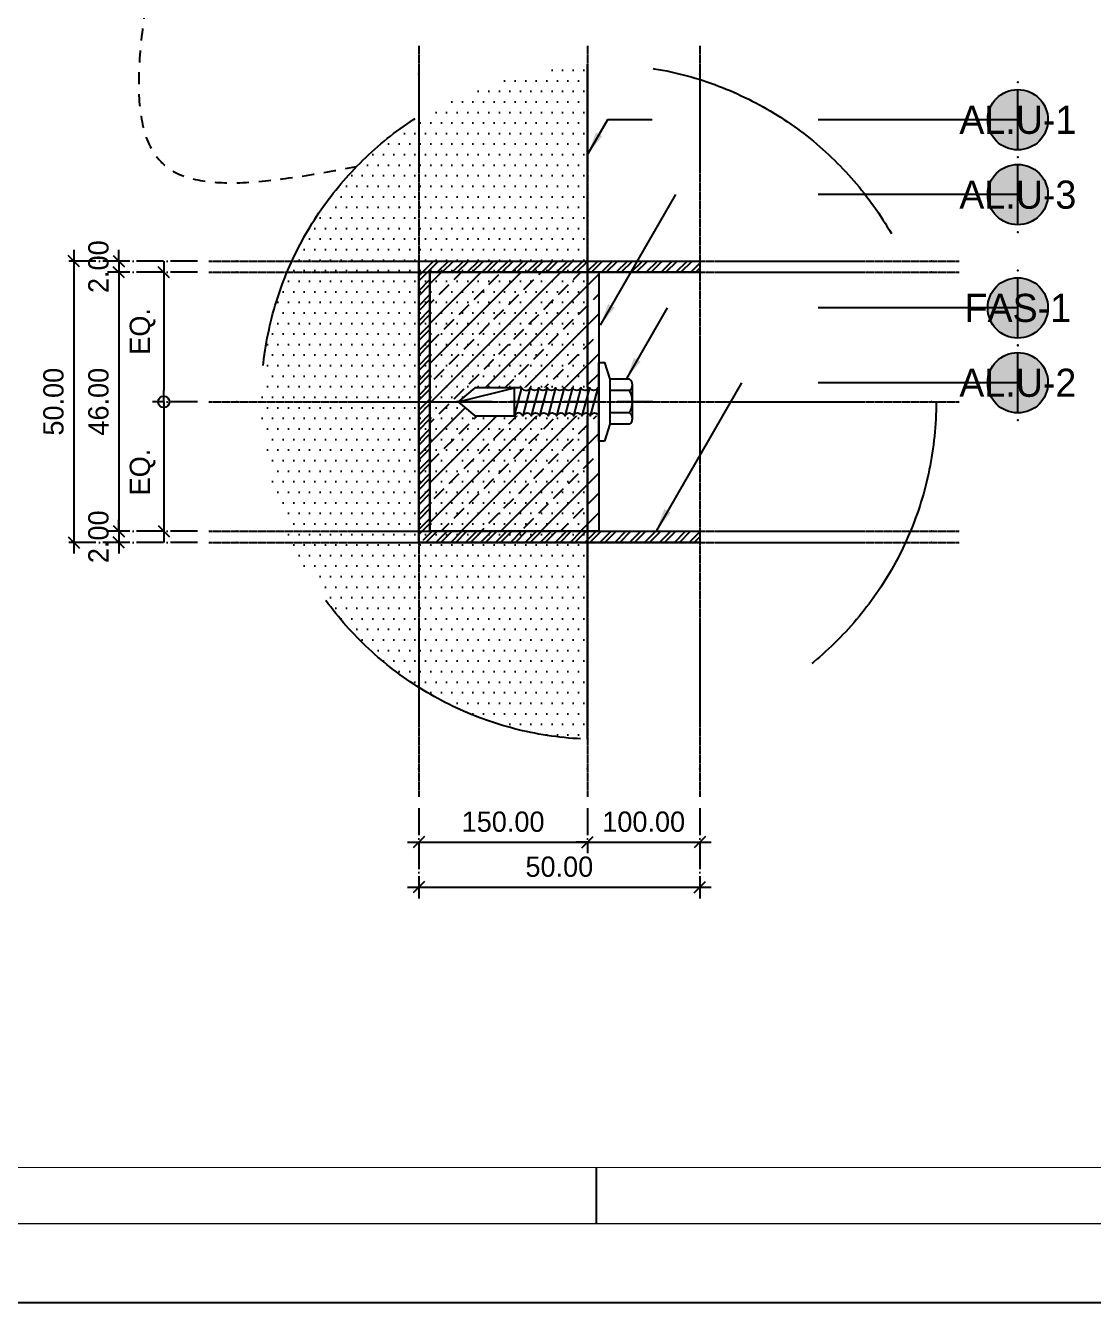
# Model space of a CAD drawing. Header units: millimetres. Extents: x -244126 to 368105, y -173968 to 259060.
# Drawn here: x -94197 to -93247, y 44240 to 45374 of the extents above; entities that cross this region are included whole.
import ezdxf
from ezdxf.enums import TextEntityAlignment as Align

# ---------------------------------------------------------------- set-up
doc = ezdxf.new("R2010")
doc.units = ezdxf.units.MM
doc.header["$MEASUREMENT"] = 0
for name, pattern in [('ACAD_ISO04W100', [30, 24, -3, 0, -3]), ('CENTER', [2, 1.25, -0.25, 0.25, -0.25]), ('HIDDEN', [9.525, 6.35, -3.175]), ('TA_HL_003.00000', [19.5, 10.65, -8.85]), ('TA_HL_005.00000', [32.5, 17.75, -14.75]), ('TA_HL_015.00000', [97.5, 53.25, -44.25])]:
    doc.linetypes.add(name, pattern=pattern)
for name, color, linetype in [('000 - GRID', 8, 'CENTER'), ('000 - H A T C H', 8, 'Continuous'), ('000 - SYMBOL CON', 1, 'Continuous'), ('000 - T E X T', 4, 'Continuous'), ('000 - TITLEBLOCK', 4, 'Continuous'), ('000 - WIPEOUT', 250, 'Continuous'), ('001 - ASCESSORIES', 1, 'Continuous'), ('A04_TUBE SERIES', 7, 'Continuous')]:
    doc.layers.add(name, color=color, linetype=linetype)
doc.styles.add('BROWALLIA', font='BrowalliaUPC.ttf')
doc.styles.add('Cetury Gothic', font='GOTHIC.TTF')
doc.styles.add('CORDIA', font='cordia.shx')
doc.styles.add('TA', font='Cordia New.ttf', dxfattribs={"height": 4.5})
doc.dimstyles.new('DIM C-E', dxfattribs={"dimscale": 2, "dimtxt": 0.18, "dimasz": 0.1, "dimexe": 0.1, "dimexo": 0.1, "dimgap": 0.09, "dimtad": 1, "dimtoh": 1, "dimzin": 0, "dimdsep": 46, "dimtxsty": 'CORDIA', "dimblk1": 'ORIGIN', "dimblk2": 'OBLIQUE', "dimsah": 1, "dimcen": 0.1, "dimdle": 0.1, "dimclrd": 40, "dimclre": 140, "dimclrt": 3, "dimadec": 0, "dimazin": 0, "dimtfac": 1, "dimtix": 1, "dimtmove": 2, "dimatfit": 3, "dimfxl": 1, "dimtolj": 1, "dimtzin": 0, "dimarcsym": 0})
doc.dimstyles.new('DIM E-C', dxfattribs={"dimscale": 2, "dimtxt": 0.18, "dimasz": 0.1, "dimexe": 0.1, "dimexo": 0.1, "dimgap": 0.09, "dimtad": 1, "dimtoh": 1, "dimzin": 0, "dimdsep": 46, "dimtxsty": 'CORDIA', "dimblk1": 'OBLIQUE', "dimblk2": 'ORIGIN', "dimsah": 1, "dimcen": 0.1, "dimdle": 0.1, "dimclrd": 40, "dimclre": 140, "dimclrt": 3, "dimadec": 0, "dimazin": 0, "dimtfac": 1, "dimtix": 1, "dimtmove": 2, "dimatfit": 3, "dimfxl": 1, "dimtolj": 1, "dimtzin": 0, "dimarcsym": 0})
doc.dimstyles.new('DIM E-E', dxfattribs={"dimscale": 2, "dimtxt": 0.18, "dimasz": 0.1, "dimexe": 0.1, "dimexo": 0.1, "dimgap": 0.09, "dimtad": 1, "dimtoh": 1, "dimzin": 0, "dimdsep": 46, "dimtxsty": 'CORDIA', "dimblk": 'OBLIQUE', "dimcen": 0.1, "dimdle": 0.1, "dimclrd": 40, "dimclre": 140, "dimclrt": 3, "dimadec": 0, "dimazin": 0, "dimtfac": 1, "dimtix": 1, "dimtmove": 2, "dimatfit": 3, "dimfxl": 1, "dimtolj": 1, "dimtzin": 0, "dimarcsym": 0})

# ---------------------------------------------------------------- blocks, each defined once
blk = doc.blocks.new('A$Cfd196da9')
at = {"color": 0, "linetype": 'ByBlock', "const_width": 0.1}
blk.add_lwpolyline([(-143.5, -98), (96.5, -98), (96.5, 99), (-143.5, 99)], close=True, dxfattribs=at)
blk = doc.blocks.new('*U1673')
at = {"layer": '000 - T E X T', "color": 3}
blk.add_line((1362.3, 70), (1362.3, 120), dxfattribs=at)
at = {"layer": '000 - T E X T', "color": 3, "const_width": 1}
blk.add_lwpolyline([(50, 120), (2450, 120)], dxfattribs=at)
at = {"layer": '000 - TITLEBLOCK', "color": 250}
blk.add_lwpolyline([(0, 0), (2970, 0), (2970, 2100), (0, 2100)], close=True, dxfattribs=at)
at = {"layer": '000 - T E X T', "color": 3, "xscale": 10, "yscale": 10, "zscale": 10}
blk.add_blockref('A$Cfd196da9', (1485, 1050), dxfattribs=at)
at = {"color": 4, "style": 'TA'}
blk.add_attdef('PAPER_SIZE', text='', height=12.5, dxfattribs=at).set_placement((2843, 49.9), align=Align.MIDDLE_RIGHT)
blk.add_attdef('SCALE_SIZE', text='', height=12.5, dxfattribs=at).set_placement((2867.6, 50.1), align=Align.MIDDLE_LEFT)
at = {"layer": '000 - T E X T', "color": 250, "style": 'TA'}
for tag, height, p in [('SUPERLINK', 10, (86.3, 2078.8)), ('NAMEFILE', 10, (86.3, 2058.8)), ('SC', 200, (16.8, 1876.1))]:
    blk.add_attdef(tag, text='', height=height, dxfattribs=at).set_placement(p, align=Align.MIDDLE_LEFT)
at = {"layer": '000 - T E X T', "color": 4, "style": 'TA'}
for tag, height, p in [('NAME_JOB_1', 10, (2618.3, 1691.3)), ('NAME_JOB_2', 10, (2618.3, 1669.4)), ('NAME_PROJECT_1', 15, (2469, 1594.8)), ('NAME_PROJECT_2', 15, (2469, 1557.8)), ('NAME_PROJECT_3', 15, (2469, 1520.8)), ('CODE_VALUE_1', 9.5, (2605.7, 1445.6)), ('CODE_VALUE_2', 9.5, (2605.7, 1415.6)), ('PART_NAME_VALUE_1', 9.5, (2605.7, 1379.4)), ('PART_NAME_VALUE_2', 9.5, (2605.7, 1349.4)), ('PART_NAME_VALUE_3', 9.5, (2605.7, 1319.4)), ('MATTERIAL_VALUE_1', 18, (2609.8, 1284.5)), ('SPEC_VALUE', 18, (2609.8, 1243.4)), ('THICKNESS_VALUE', 18, (2609.8, 1202.6)), ('COATING_VALUE_1', 18, (2609.8, 1162.5)), ('COATING_VALUE_2', 18, (2609.8, 1122.4)), ('NAME_TITLE_1', 12, (2472.5, 388.1)), ('NAME_TITLE_2', 12, (2472.5, 354.8)), ('NAME_TITLE_3', 12, (2472.5, 321.5)), ('DRAWING_NO1', 12, (2473.1, 164.6)), ('DRAWING_NO2', 12, (2473.1, 124.6))]:
    blk.add_attdef(tag, text='', height=height, dxfattribs=at).set_placement(p, align=Align.MIDDLE_LEFT)
for tag, p in [('NAME_DAFT', (2767.1, 681.1)), ('NAME_CHECKED', (2767.1, 613)), ('NAME_DESIGNER', (2767.1, 546.1)), ('NAME_DESIGN_MGR', (2767.1, 475.6))]:
    blk.add_attdef(tag, text='', height=18, dxfattribs=at).set_placement(p, align=Align.MIDDLE_CENTER)
for tag, p, height in [('REV', (2767.6, 251.2), 18.8), ('NAME_REMARK', (276.4, 86.5), 20)]:
    blk.add_attdef(tag, p, '', height=height, dxfattribs=at)
at = {"layer": '000 - T E X T', "color": 4, "style": 'Cetury Gothic'}
for tag, p in [('SHEET_NO.', (2807.9, 170)), ('TOTAL_SHEET_NO.', (2804.8, 88.2))]:
    blk.add_attdef(tag, text='', height=18, dxfattribs=at).set_placement(p, align=Align.CENTER)
blk = doc.blocks.new('000 - DYNAMIC_VIEW_ASSCESSORIES_HEX_HEAD_SELF_DRILLING_SCREW_No.12x25_SIDE_VIEW')
at = {"layer": 'Defpoints', "color": 250, "linetype": 'HIDDEN'}
blk.add_line((0, -9.65), (0, 9.65), dxfattribs=at)
blk.add_wipeout([(0, 2.5), (22, 2.5), (25, 0), (22, -2.5), (0, -2.5), (0, -7), (-1, -7), (-2, -4), (-6, -4), (-6, 4), (-2, 4), (-1, 7), (0, 7)]).dxf.layer = '000 - WIPEOUT'
at = {"layer": '001 - ASCESSORIES', "color": 0}
for p, q in [((-6, 3), (-6, -3)), ((-5.5, 4), (-2, 4)), ((-5.5, 2), (-2, 2)), ((-5.5, -2), (-2, -2)), ((-5.5, -4), (-2, -4))]:
    blk.add_line(p, q, dxfattribs=at)
at = {"layer": '001 - ASCESSORIES', "color": 8}
for p, q in [((15, 2.5), (13.66, -2.5)), ((25, 0), (15, -2.5))]:
    blk.add_line(p, q, dxfattribs=at)
at = {"layer": '001 - ASCESSORIES', "color": 0}
blk.add_lwpolyline([(-1, 7), (0, 7), (0, -7), (-1, -7), (-2, -4), (-2, 4)], close=True, dxfattribs=at)
at = {"layer": '001 - ASCESSORIES', "color": 8}
for points in [[(0, -2.25, -0.091189), (0.16, -2.5), (1.5, 2.5, -0.666667), (0, 2.5)], [(0.16, -2.5, -0.666667), (1.66, -2.5), (3, 2.5, -0.666667), (1.5, 2.5)], [(1.66, -2.5, -0.666667), (3.16, -2.5), (4.5, 2.5, -0.666667), (3, 2.5)], [(3.16, -2.5, -0.666667), (4.66, -2.5), (6, 2.5, -0.666667), (4.5, 2.5)], [(4.66, -2.5, -0.666667), (6.16, -2.5), (7.5, 2.5, -0.666667), (6, 2.5)], [(6.16, -2.5, -0.666667), (7.66, -2.5), (9, 2.5, -0.666667), (7.5, 2.5)], [(7.66, -2.5, -0.666667), (9.16, -2.5), (10.5, 2.5, -0.666667), (9, 2.5)], [(9.16, -2.5, -0.666667), (10.66, -2.5), (12, 2.5, -0.666667), (10.5, 2.5)], [(10.66, -2.5, -0.666667), (12.16, -2.5), (13.5, 2.5, -0.666667), (12, 2.5)]]:
    blk.add_lwpolyline(points, format="xyb", dxfattribs=at)
blk.add_lwpolyline([(13.66, -2.5), (22, -2.5), (25, 0), (22, 2.5), (15, 2.5), (15, -2.47)], dxfattribs=at)
at = {"layer": '001 - ASCESSORIES', "color": 0}
for centre, radius, start, end in [((-4.75, 3), 1.25, 126.8699, 233.1301), ((-1.75, 0), 4.25, 151.9275, 208.0725), ((-4.75, -3), 1.25, 126.8699, 233.1301)]:
    blk.add_arc(centre, radius, start, end, dxfattribs=at)
at = {"layer": '001 - ASCESSORIES', "color": 8}
for centre, start, end in [((14.25, 2.81), 202.6199, 337.3801), ((12.91, -2.81), 22.6199, 157.3801)]:
    blk.add_arc(centre, 0.812, start, end, dxfattribs=at)
at = {"layer": 'Defpoints', "color": 250, "linetype": 'HIDDEN'}
blk.add_line((-9.65, 0), (26.91, 0), dxfattribs=at)
blk = doc.blocks.new('*U3224')
at = {"layer": '001 - ASCESSORIES'}
blk.add_blockref('000 - DYNAMIC_VIEW_ASSCESSORIES_HEX_HEAD_SELF_DRILLING_SCREW_No.12x25_SIDE_VIEW', (0, 0), dxfattribs=at)
blk = doc.blocks.new('000 - FAMELINE_BUBBLE_TYP.DETAIL_AL.TUBE+AL.SHEET.U-CARRIER_50x50x50mm._CUT_VIEW_TYPE_1')
at = {"layer": '000 - H A T C H'}
h = blk.add_hatch(dxfattribs=at)
h.set_pattern_fill('DOTS', color=8, scale=30)
h.set_pattern_definition([(0, (-15929.4238, -37759.2806), (0.9375, 1.875), [0, -1.875])])
edge = h.paths.add_edge_path()
edge.add_arc((1, -1.07), 61.01, 92.8185, 178.996)
edge.add_arc((-0.17, -0.07), 59.83, 179.934, 268.2515)
edge.add_line((-2, -59.87), (-2, 59.87))
at = {"layer": '000 - H A T C H', "transparency": 33554687}
h = blk.add_hatch(dxfattribs=at)
h.set_pattern_fill('ANSI33', color=8, scale=20)
h.paths.add_polyline_path([(0, -23), (-30, -23), (-30, 23), (0, 23)])
at = {"layer": '000 - SYMBOL CON', "color": 2, "linetype": 'ByBlock'}
blk.add_circle((0, 0), 60, dxfattribs=at)
at = {"layer": 'A04_TUBE SERIES', "color": 2}
blk.add_line((-2, -59.97), (-2, 59.97), dxfattribs=at)
at = {"layer": '001 - ASCESSORIES', "rotation": 180}
blk.add_blockref('*U3224', (0, 0), dxfattribs=at)
at = {"layer": '000 - H A T C H'}
h = blk.add_hatch(dxfattribs=at)
h.set_pattern_fill('ANSI32', color=8, scale=5)
h.set_pattern_definition([(45, (-124.495, 2e-15), (-1.325825, 1.325825), []), (45, (-123.6112, 2e-15), (-1.325825, 1.325825), [])])
edge = h.paths.add_edge_path()
edge.add_line((18, -23), (18, -25))
edge.add_line((18, -25), (-30, -25))
edge.add_arc((-30, -23), 2, 180, 270, ccw=False)
edge.add_line((-32, -23), (-32, 23))
edge.add_arc((-30, 23), 2, 90, 180, ccw=False)
edge.add_line((-30, 25), (18, 25))
edge.add_line((18, 25), (18, 23))
edge.add_line((18, 23), (-30, 23))
edge.add_line((-30, 23), (-30, -23))
edge.add_line((-30, -23), (18, -23))
at = {"color": 1, "linetype": 'ByBlock'}
blk.add_line((-2, 23), (-2, -23), dxfattribs=at)
at = {"color": 3}
blk.add_lwpolyline([(0, -23), (-30, -23), (-30, 23), (0, 23)], close=True, dxfattribs=at)
at = {"layer": 'A04_TUBE SERIES', "color": 4}
blk.add_lwpolyline([(18, -23), (18, -25), (-32, -25), (-32, 25), (18, 25), (18, 23), (-30, 23), (-30, -23)], close=True, dxfattribs=at)
blk = doc.blocks.new('000 - ARROW FOR SYMBOL')
at = {"layer": '000 - SYMBOL CON', "color": 0, "linetype": 'HIDDEN'}
blk.add_solid([(1.29, 1.57), (0, 0), (0.71, 1.9)], dxfattribs=at)
blk = doc.blocks.new('*U3304')
h = blk.add_hatch(color=250)
h.dxf.hatch_style = 1
edge = h.paths.add_edge_path()
edge.add_arc((0, 0), 2.68, 0, 360)
for p in [(0, 3.33), (0, -3.33)]:
    blk.add_point(p)
at = {"layer": '000 - SYMBOL CON', "color": 0, "linetype": 'ByBlock'}
for points in [[(0, 0), (-36.47, 0), (-38.22, -3.02)], [(-36.47, 0), (-36.47, 0), (-38.22, -3.02)]]:
    blk.add_lwpolyline(points, dxfattribs=at)
at = {"layer": '000 - SYMBOL CON', "color": 2}
blk.add_circle((0, 0), 2.68, dxfattribs=at)
at = {"layer": 'Defpoints', "color": 250}
blk.add_line((0, -2.68), (0, 2.68), dxfattribs=at)
at = {"layer": '000 - SYMBOL CON', "color": 0}
blk.add_blockref('000 - ARROW FOR SYMBOL', (-38.22, -3.02), dxfattribs=at)
blk.add_blockref('000 - ARROW FOR SYMBOL', (-38.22, -3.02), dxfattribs=at)
at = {"layer": '000 - T E X T', "style": 'BROWALLIA'}
blk.add_attdef('NO.CODE', text='', height=2.5, dxfattribs=at).set_placement((0, 0), align=Align.MIDDLE_CENTER)
blk = doc.blocks.new('*U3305')
h = blk.add_hatch(color=250)
h.dxf.hatch_style = 1
edge = h.paths.add_edge_path()
edge.add_arc((0, 0), 2.68, 0, 360)
for p in [(0, 3.33), (0, -3.33)]:
    blk.add_point(p)
at = {"layer": '000 - SYMBOL CON', "color": 0, "linetype": 'ByBlock'}
for points in [[(0, 0), (-30.43, 0), (-37.13, -11.61)], [(-30.43, 0), (-30.43, 0), (-37.13, -11.61)]]:
    blk.add_lwpolyline(points, dxfattribs=at)
at = {"layer": '000 - SYMBOL CON', "color": 2}
blk.add_circle((0, 0), 2.68, dxfattribs=at)
at = {"layer": 'Defpoints', "color": 250}
blk.add_line((0, -2.68), (0, 2.68), dxfattribs=at)
at = {"layer": '000 - SYMBOL CON', "color": 0}
blk.add_blockref('000 - ARROW FOR SYMBOL', (-37.13, -11.61), dxfattribs=at)
blk.add_blockref('000 - ARROW FOR SYMBOL', (-37.13, -11.61), dxfattribs=at)
at = {"layer": '000 - T E X T', "style": 'BROWALLIA'}
blk.add_attdef('NO.CODE', text='', height=2.5, dxfattribs=at).set_placement((0, 0), align=Align.MIDDLE_CENTER)
blk = doc.blocks.new('*U3306')
h = blk.add_hatch(color=250)
h.dxf.hatch_style = 1
edge = h.paths.add_edge_path()
edge.add_arc((0, 0), 2.68, 0, 360)
for p in [(0, 3.33), (0, -3.33)]:
    blk.add_point(p)
at = {"layer": '000 - SYMBOL CON', "color": 0, "linetype": 'ByBlock'}
for points in [[(0, 0), (-31.17, 0), (-34.83, -6.34)], [(-31.17, 0), (-31.17, 0), (-34.83, -6.34)]]:
    blk.add_lwpolyline(points, dxfattribs=at)
at = {"layer": '000 - SYMBOL CON', "color": 2}
blk.add_circle((0, 0), 2.68, dxfattribs=at)
at = {"layer": 'Defpoints', "color": 250}
blk.add_line((0, -2.68), (0, 2.68), dxfattribs=at)
at = {"layer": '000 - SYMBOL CON', "color": 0}
blk.add_blockref('000 - ARROW FOR SYMBOL', (-34.83, -6.34), dxfattribs=at)
blk.add_blockref('000 - ARROW FOR SYMBOL', (-34.83, -6.34), dxfattribs=at)
at = {"layer": '000 - T E X T', "style": 'BROWALLIA'}
blk.add_attdef('NO.CODE', text='', height=2.5, dxfattribs=at).set_placement((0, 0), align=Align.MIDDLE_CENTER)
blk = doc.blocks.new('*U3303')
h = blk.add_hatch(color=250)
h.dxf.hatch_style = 1
edge = h.paths.add_edge_path()
edge.add_arc((0, 0), 2.68, 0, 360)
for p in [(0, 3.33), (0, -3.33)]:
    blk.add_point(p)
at = {"layer": '000 - SYMBOL CON', "color": 0, "linetype": 'ByBlock'}
for points in [[(0, 0), (-24.57, 0), (-32.14, -13.12)], [(-24.57, 0), (-24.57, 0), (-32.14, -13.12)]]:
    blk.add_lwpolyline(points, dxfattribs=at)
at = {"layer": '000 - SYMBOL CON', "color": 2}
blk.add_circle((0, 0), 2.68, dxfattribs=at)
at = {"layer": 'Defpoints', "color": 250}
blk.add_line((0, -2.68), (0, 2.68), dxfattribs=at)
at = {"layer": '000 - SYMBOL CON', "color": 0}
blk.add_blockref('000 - ARROW FOR SYMBOL', (-32.14, -13.12), dxfattribs=at)
blk.add_blockref('000 - ARROW FOR SYMBOL', (-32.14, -13.12), dxfattribs=at)
at = {"layer": '000 - T E X T', "style": 'BROWALLIA'}
blk.add_attdef('NO.CODE', text='', height=2.5, dxfattribs=at).set_placement((0, 0), align=Align.MIDDLE_CENTER)
blk = doc.blocks.new('*U3310')
at = {"color": 3}
blk.add_point((0, -617.5), dxfattribs=at)
at = {"layer": '000 - GRID', "color": 0, "linetype": 'ByBlock'}
blk.add_line((0, 25), (0, -642.5), dxfattribs=at)
at = {"layer": '000 - GRID', "color": 0}
blk.add_point((0, 0), dxfattribs=at)
at = {"style": 'TA', "flags": 1}
blk.add_attdef('LOCATION', (6, 6), '', height=4.5, dxfattribs=at)
blk = doc.blocks.new('_Oblique')
at = {"color": 0, "linetype": 'ByBlock', "lineweight": -2}
blk.add_line((-0.5, -0.5), (0.5, 0.5), dxfattribs=at)
blk = doc.blocks.new('*D3312')
at = {"layer": 'A04_TUBE SERIES', "color": 140, "linetype": 'ACAD_ISO04W100', "lineweight": -2, "transparency": 16777216}
for p, q in [((-93846.9, 44678.9), (-93846.9, 44598.9)), ((-93596.9, 44678.9), (-93596.9, 44598.9))]:
    blk.add_line(p, q, dxfattribs=at)
at = {"layer": 'A04_TUBE SERIES', "color": 40, "lineweight": -2, "transparency": 16777216}
blk.add_line((-93856.9, 44608.9), (-93586.9, 44608.9), dxfattribs=at)
at = {"layer": 'Defpoints', "color": 0, "transparency": 16777216}
for p in [(-93846.9, 44688.9), (-93596.9, 44688.9), (-93596.9, 44608.9)]:
    blk.add_point(p, dxfattribs=at)
at = {"layer": 'A04_TUBE SERIES', "color": 40, "lineweight": -2, "transparency": 16777216, "xscale": 10, "yscale": 10, "zscale": 10, "rotation": 180}
blk.add_blockref('_Oblique', (-93846.9, 44608.9), dxfattribs=at)
at = {"layer": 'A04_TUBE SERIES', "color": 40, "lineweight": -2, "transparency": 16777216, "xscale": 10, "yscale": 10, "zscale": 10}
blk.add_blockref('_Oblique', (-93596.9, 44608.9), dxfattribs=at)
at = {"layer": 'A04_TUBE SERIES', "color": 3, "transparency": 16777216, "insert": (-93721.9, 44626.9), "char_height": 18, "attachment_point": 5, "style": 'CORDIA'}
blk.add_mtext('\\A1;50.00', dxfattribs=at)
blk = doc.blocks.new('*D3313')
at = {"layer": 'A04_TUBE SERIES', "color": 140, "linetype": 'ACAD_ISO04W100', "lineweight": -2, "transparency": 16777216}
for p, q in [((-93846.9, 44678.9), (-93846.9, 44638.9)), ((-93696.9, 44678.9), (-93696.9, 44638.9))]:
    blk.add_line(p, q, dxfattribs=at)
at = {"layer": 'A04_TUBE SERIES', "color": 40, "lineweight": -2, "transparency": 16777216}
blk.add_line((-93856.9, 44648.9), (-93686.9, 44648.9), dxfattribs=at)
at = {"layer": 'Defpoints', "color": 0, "transparency": 16777216}
for p in [(-93846.9, 44688.9), (-93696.9, 44688.9), (-93696.9, 44648.9)]:
    blk.add_point(p, dxfattribs=at)
at = {"layer": 'A04_TUBE SERIES', "color": 40, "lineweight": -2, "transparency": 16777216, "xscale": 10, "yscale": 10, "zscale": 10, "rotation": 180}
blk.add_blockref('_Oblique', (-93846.9, 44648.9), dxfattribs=at)
at = {"layer": 'A04_TUBE SERIES', "color": 40, "lineweight": -2, "transparency": 16777216, "xscale": 10, "yscale": 10, "zscale": 10}
blk.add_blockref('_Oblique', (-93696.9, 44648.9), dxfattribs=at)
at = {"layer": 'A04_TUBE SERIES', "color": 3, "transparency": 16777216, "insert": (-93771.9, 44666.9), "char_height": 18, "attachment_point": 5, "style": 'CORDIA'}
blk.add_mtext('\\A1;150.00', dxfattribs=at)
blk = doc.blocks.new('*D3314')
at = {"layer": 'A04_TUBE SERIES', "color": 140, "linetype": 'ACAD_ISO04W100', "lineweight": -2, "transparency": 16777216}
for p, q in [((-93696.9, 44678.9), (-93696.9, 44638.9)), ((-93596.9, 44678.9), (-93596.9, 44638.9))]:
    blk.add_line(p, q, dxfattribs=at)
at = {"layer": 'A04_TUBE SERIES', "color": 40, "lineweight": -2, "transparency": 16777216}
for p, q in [((-93696.9, 44648.9), (-93706.9, 44648.9)), ((-93696.9, 44648.9), (-93596.9, 44648.9)), ((-93596.9, 44648.9), (-93586.9, 44648.9))]:
    blk.add_line(p, q, dxfattribs=at)
at = {"layer": 'Defpoints', "color": 0, "transparency": 16777216}
for p in [(-93696.9, 44688.9), (-93596.9, 44688.9), (-93596.9, 44648.9)]:
    blk.add_point(p, dxfattribs=at)
at = {"layer": 'A04_TUBE SERIES', "color": 40, "lineweight": -2, "transparency": 16777216, "xscale": 10, "yscale": 10, "zscale": 10}
blk.add_blockref('_Oblique', (-93696.9, 44648.9), dxfattribs=at)
at = {"layer": 'A04_TUBE SERIES', "color": 40, "lineweight": -2, "transparency": 16777216, "xscale": 10, "yscale": 10, "zscale": 10, "rotation": 180}
blk.add_blockref('_Oblique', (-93596.9, 44648.9), dxfattribs=at)
at = {"layer": 'A04_TUBE SERIES', "color": 3, "transparency": 16777216, "insert": (-93646.9, 44666.9), "char_height": 18, "attachment_point": 5, "style": 'CORDIA'}
blk.add_mtext('\\A1;100.00', dxfattribs=at)
blk = doc.blocks.new('_Origin')
at = {"color": 0, "linetype": 'ByBlock', "lineweight": -2}
blk.add_line((0, 0), (-1, 0), dxfattribs=at)
blk.add_circle((0, 0), 0.5, dxfattribs=at)
blk = doc.blocks.new('*D3315')
at = {"layer": 'A04_TUBE SERIES', "color": 40, "lineweight": -2, "transparency": 16777216}
blk.add_line((-94073.6, 45165.2), (-94073.6, 45050.1), dxfattribs=at)
at = {"layer": 'A04_TUBE SERIES', "color": 140, "linetype": 'ACAD_ISO04W100', "lineweight": -2, "transparency": 16777216}
for p, q in [((-94043.6, 45155.2), (-94083.6, 45155.2)), ((-94043.6, 45040.1), (-94083.6, 45040.1))]:
    blk.add_line(p, q, dxfattribs=at)
at = {"layer": 'Defpoints', "color": 0, "transparency": 16777216}
for p in [(-94033.6, 45155.2), (-94073.6, 45040.1), (-94033.6, 45040.1)]:
    blk.add_point(p, dxfattribs=at)
at = {"layer": 'A04_TUBE SERIES', "color": 40, "lineweight": -2, "transparency": 16777216, "xscale": 10, "yscale": 10, "zscale": 10}
for name, p, rotation in [('_Oblique', (-94073.6, 45155.2), 90), ('_Origin', (-94073.6, 45040.1), 270)]:
    blk.add_blockref(name, p, dxfattribs=dict(at, rotation=rotation))
at = {"layer": 'A04_TUBE SERIES', "color": 3, "transparency": 16777216, "insert": (-94092.4, 45102.7), "char_height": 18, "attachment_point": 5, "rotation": 90, "style": 'CORDIA'}
blk.add_mtext('\\A1;EQ.', dxfattribs=at)
blk = doc.blocks.new('*D3316')
at = {"layer": 'A04_TUBE SERIES', "color": 140, "linetype": 'ACAD_ISO04W100', "lineweight": -2, "transparency": 16777216}
for p, q in [((-94043.6, 45040.1), (-94083.6, 45040.1)), ((-94043.6, 44925.2), (-94083.6, 44925.2))]:
    blk.add_line(p, q, dxfattribs=at)
at = {"layer": 'A04_TUBE SERIES', "color": 40, "lineweight": -2, "transparency": 16777216}
blk.add_line((-94073.6, 45030.1), (-94073.6, 44915.2), dxfattribs=at)
at = {"layer": 'Defpoints', "color": 0, "transparency": 16777216}
for p in [(-94033.6, 45040.1), (-94073.6, 44925.2), (-94033.6, 44925.2)]:
    blk.add_point(p, dxfattribs=at)
at = {"layer": 'A04_TUBE SERIES', "color": 40, "lineweight": -2, "transparency": 16777216, "xscale": 10, "yscale": 10, "zscale": 10}
for name, p, rotation in [('_Origin', (-94073.6, 45040.1), 90), ('_Oblique', (-94073.6, 44925.2), 270)]:
    blk.add_blockref(name, p, dxfattribs=dict(at, rotation=rotation))
at = {"layer": 'A04_TUBE SERIES', "color": 3, "transparency": 16777216, "insert": (-94092.4, 44977.7), "char_height": 18, "attachment_point": 5, "rotation": 90, "style": 'CORDIA'}
blk.add_mtext('\\A1;EQ.', dxfattribs=at)
blk = doc.blocks.new('*D3317')
at = {"layer": 'A04_TUBE SERIES', "color": 40, "lineweight": -2, "transparency": 16777216}
for p, q in [((-94113.6, 45165.2), (-94113.6, 45175.2)), ((-94113.6, 45165.2), (-94113.6, 45155.2)), ((-94113.6, 45155.2), (-94113.6, 45145.2))]:
    blk.add_line(p, q, dxfattribs=at)
at = {"layer": 'A04_TUBE SERIES', "color": 140, "linetype": 'ACAD_ISO04W100', "lineweight": -2, "transparency": 16777216}
for p, q in [((-94043.6, 45165.2), (-94123.6, 45165.2)), ((-94043.6, 45155.2), (-94123.6, 45155.2))]:
    blk.add_line(p, q, dxfattribs=at)
at = {"layer": 'Defpoints', "color": 0, "transparency": 16777216}
for p in [(-94033.6, 45165.2), (-94113.6, 45155.2), (-94033.6, 45155.2)]:
    blk.add_point(p, dxfattribs=at)
at = {"layer": 'A04_TUBE SERIES', "color": 40, "lineweight": -2, "transparency": 16777216, "xscale": 10, "yscale": 10, "zscale": 10}
for p, rotation in [((-94113.6, 45165.2), 270), ((-94113.6, 45155.2), 90)]:
    blk.add_blockref('_Oblique', p, dxfattribs=dict(at, rotation=rotation))
at = {"layer": 'A04_TUBE SERIES', "color": 3, "transparency": 16777216, "insert": (-94131.6, 45160.2), "char_height": 18, "attachment_point": 5, "rotation": 90, "style": 'CORDIA'}
blk.add_mtext('\\A1;2.00', dxfattribs=at)
blk = doc.blocks.new('*D3318')
at = {"layer": 'A04_TUBE SERIES', "color": 40, "lineweight": -2, "transparency": 16777216}
blk.add_line((-94113.6, 45165.2), (-94113.6, 44915.2), dxfattribs=at)
at = {"layer": 'A04_TUBE SERIES', "color": 140, "linetype": 'ACAD_ISO04W100', "lineweight": -2, "transparency": 16777216}
for p, q in [((-94043.6, 45155.2), (-94123.6, 45155.2)), ((-94043.6, 44925.2), (-94123.6, 44925.2))]:
    blk.add_line(p, q, dxfattribs=at)
at = {"layer": 'Defpoints', "color": 0, "transparency": 16777216}
for p in [(-94033.6, 45155.2), (-94113.6, 44925.2), (-94033.6, 44925.2)]:
    blk.add_point(p, dxfattribs=at)
at = {"layer": 'A04_TUBE SERIES', "color": 40, "lineweight": -2, "transparency": 16777216, "xscale": 10, "yscale": 10, "zscale": 10}
for p, rotation in [((-94113.6, 45155.2), 90), ((-94113.6, 44925.2), 270)]:
    blk.add_blockref('_Oblique', p, dxfattribs=dict(at, rotation=rotation))
at = {"layer": 'A04_TUBE SERIES', "color": 3, "transparency": 16777216, "insert": (-94131.6, 45040.2), "char_height": 18, "attachment_point": 5, "rotation": 90, "style": 'CORDIA'}
blk.add_mtext('\\A1;46.00', dxfattribs=at)
blk = doc.blocks.new('*D3319')
at = {"layer": 'A04_TUBE SERIES', "color": 40, "lineweight": -2, "transparency": 16777216}
for p, q in [((-94113.6, 44925.2), (-94113.6, 44935.2)), ((-94113.6, 44925.2), (-94113.6, 44915.2)), ((-94113.6, 44915.2), (-94113.6, 44905.2))]:
    blk.add_line(p, q, dxfattribs=at)
at = {"layer": 'A04_TUBE SERIES', "color": 140, "linetype": 'ACAD_ISO04W100', "lineweight": -2, "transparency": 16777216}
for p, q in [((-94043.6, 44925.2), (-94123.6, 44925.2)), ((-94043.6, 44915.2), (-94123.6, 44915.2))]:
    blk.add_line(p, q, dxfattribs=at)
at = {"layer": 'Defpoints', "color": 0, "transparency": 16777216}
for p in [(-94033.6, 44925.2), (-94113.6, 44915.2), (-94033.6, 44915.2)]:
    blk.add_point(p, dxfattribs=at)
at = {"layer": 'A04_TUBE SERIES', "color": 40, "lineweight": -2, "transparency": 16777216, "xscale": 10, "yscale": 10, "zscale": 10}
for p, rotation in [((-94113.6, 44925.2), 270), ((-94113.6, 44915.2), 90)]:
    blk.add_blockref('_Oblique', p, dxfattribs=dict(at, rotation=rotation))
at = {"layer": 'A04_TUBE SERIES', "color": 3, "transparency": 16777216, "insert": (-94131.6, 44920.2), "char_height": 18, "attachment_point": 5, "rotation": 90, "style": 'CORDIA'}
blk.add_mtext('\\A1;2.00', dxfattribs=at)
blk = doc.blocks.new('*D3320')
at = {"layer": 'A04_TUBE SERIES', "color": 40, "lineweight": -2, "transparency": 16777216}
blk.add_line((-94153.6, 45175.2), (-94153.6, 44905.2), dxfattribs=at)
at = {"layer": 'A04_TUBE SERIES', "color": 140, "linetype": 'ACAD_ISO04W100', "lineweight": -2, "transparency": 16777216}
for p, q in [((-94043.6, 45165.2), (-94163.6, 45165.2)), ((-94043.6, 44915.2), (-94163.6, 44915.2))]:
    blk.add_line(p, q, dxfattribs=at)
at = {"layer": 'Defpoints', "color": 0, "transparency": 16777216}
for p in [(-94033.6, 45165.2), (-94153.6, 44915.2), (-94033.6, 44915.2)]:
    blk.add_point(p, dxfattribs=at)
at = {"layer": 'A04_TUBE SERIES', "color": 40, "lineweight": -2, "transparency": 16777216, "xscale": 10, "yscale": 10, "zscale": 10}
for p, rotation in [((-94153.6, 45165.2), 90), ((-94153.6, 44915.2), 270)]:
    blk.add_blockref('_Oblique', p, dxfattribs=dict(at, rotation=rotation))
at = {"layer": 'A04_TUBE SERIES', "color": 3, "transparency": 16777216, "insert": (-94171.6, 45040.2), "char_height": 18, "attachment_point": 5, "rotation": 90, "style": 'CORDIA'}
blk.add_mtext('\\A1;50.00', dxfattribs=at)

msp = doc.modelspace()

# ---------------------------------------------------------------- block references
at = {"color": 2, "linetype": 'TA_HL_003.00000'}
msp.add_blockref('*U1673', (-95051.11001, 44239.78993), dxfattribs=at)

# ---------------------------------------------------------------- dimensions: what is measured, and where the dimension line sits
at = {"layer": 'A04_TUBE SERIES', "color": 3}
for base, p1, p2, picture, middle in [((-94113.59256, 45155.19221), (-94033.59256, 45165.19221), (-94033.59256, 45155.19221), '*D3317', (-94131.59256, 45160.19221)), ((-94153.59256, 44915.19221), (-94033.59256, 45165.19221), (-94033.59256, 44915.19221), '*D3320', (-94171.59256, 45040.19221)), ((-94113.59256, 44925.19221), (-94033.59256, 45155.19221), (-94033.59256, 44925.19221), '*D3318', (-94131.59256, 45040.19221)), ((-94113.59256, 44915.19221), (-94033.59256, 44925.19221), (-94033.59256, 44915.19221), '*D3319', (-94131.59256, 44920.19221))]:
    dim = msp.add_linear_dim(base=base, p1=p1, p2=p2, angle=90, dimstyle='DIM E-E', override={"dimscale": 100, "dimlfac": 0.2}, dxfattribs=at)
    dim.commit()
    dim.dimension.update_dxf_attribs({"geometry": picture, "text_midpoint": middle})
for base, p1, p2, dimstyle, picture, middle in [((-94073.59256, 45040.12459), (-94033.59256, 45155.19221), (-94033.59256, 45040.12459), 'DIM E-C', '*D3315', (-94092.4497, 45102.6584)), ((-94073.59256, 44925.19221), (-94033.59256, 45040.12459), (-94033.59256, 44925.19221), 'DIM C-E', '*D3316', (-94092.4497, 44977.6584))]:
    dim = msp.add_linear_dim(base=base, p1=p1, p2=p2, angle=90, text='EQ.', dimstyle=dimstyle, override={"dimscale": 100}, dxfattribs=at)
    dim.commit()
    dim.dimension.update_dxf_attribs({"geometry": picture, "text_midpoint": middle})
for base, p1, p2, override, picture, middle in [((-93596.89231, 44608.8559), (-93846.89231, 44688.8559), (-93596.89231, 44688.8559), {"dimscale": 100, "dimlfac": 0.2}, '*D3312', (-93721.89231, 44626.8559)), ((-93696.89231, 44648.8559), (-93846.89231, 44688.8559), (-93696.89231, 44688.8559), {"dimscale": 100}, '*D3313', (-93771.89231, 44666.8559)), ((-93596.89231, 44648.8559), (-93696.89231, 44688.8559), (-93596.89231, 44688.8559), {"dimscale": 100}, '*D3314', (-93646.89231, 44666.8559))]:
    dim = msp.add_linear_dim(base=base, p1=p1, p2=p2, dimstyle='DIM E-E', override=override, dxfattribs=at)
    dim.commit()
    dim.dimension.update_dxf_attribs({"geometry": picture, "text_midpoint": middle})

# ---------------------------------------------------------------- next in the draw order: block references
at = {"layer": 'A04_TUBE SERIES', "color": 3, "linetype": 'TA_HL_015.00000', "xscale": 5, "yscale": 5, "zscale": 5}
msp.add_blockref('000 - FAMELINE_BUBBLE_TYP.DETAIL_AL.TUBE+AL.SHEET.U-CARRIER_50x50x50mm._CUT_VIEW_TYPE_1', (-93686.89231, 45040.19221), dxfattribs=at)

# ---------------------------------------------------------------- next in the draw order: linework, layer by layer
at = {"layer": '000 - SYMBOL CON', "color": 2, "linetype": 'TA_HL_003.00000'}
msp.add_spline([(-94420.74483, 45573.51738), (-94071.32895, 45616.55252), (-94071.32895, 45249.19628), (-93902.10686, 45249.19628)], degree=3, dxfattribs=at)

# ---------------------------------------------------------------- next in the draw order: block references
at = {"layer": '000 - GRID'}
for p in [(-93846.89231, 45331.36014), (-93696.89231, 45331.36014), (-93596.89231, 45331.36014)]:
    msp.add_blockref('*U3310', p, dxfattribs=at)
at = {"layer": '000 - GRID', "rotation": 90}
for p in [(-94008.59256, 45165.19221), (-94008.59256, 45155.19221), (-94008.59256, 45040.12459), (-94008.59256, 44925.19221), (-94008.59256, 44915.19221)]:
    msp.add_blockref('*U3310', p, dxfattribs=at)
at = {"layer": '000 - T E X T', "color": 2, "linetype": 'TA_HL_005.00000', "ltscale": 2.5, "xscale": 10, "yscale": 10, "zscale": 10}
for name, p, values in [('*U3304', (-93314.25625, 45290.73994), {'NO.CODE': 'AL.U-1'}), ('*U3305', (-93314.25625, 45224.22764), {'NO.CODE': 'AL.U-3'}), ('*U3306', (-93314.25625, 45123.5856), {'NO.CODE': 'FAS-1'}), ('*U3303', (-93314.25625, 45057.0733), {'NO.CODE': 'AL.U-2'})]:
    msp.add_blockref(name, p, dxfattribs=at).add_auto_attribs(values)

doc.saveas('drawing.dxf')
